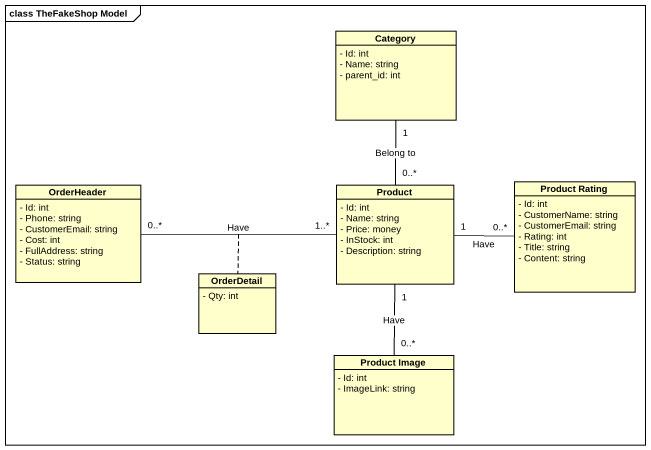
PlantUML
@startuml
mainframe class TheFakeShop Model
hide circle
hide empty members
skinparam classAttributeIconSize 0
class Category {
  - Id: int
  - Name: string
  - parent_id: int
}
class OrderHeader {
  - Id: int
  - Phone: string
  - CustomerEmail: string
  - Cost: int
  - FullAddress: string
  - Status: string
}
class Product {
  - Id: int
  - Name: string
  - Price: money
  - InStock: int
  - Description: string
}
class "Product Rating" as Product_Rating {
  - Id: int
  - CustomerName: string
  - CustomerEmail: string
  - Rating: int
  - Title: string
  - Content: string
}
class OrderDetail {
  - Qty: int
}
class "Product Image" as Product_Image {
  - Id: int
  - ImageLink: string
}
Category "1" -- "0..*" Product : Belong to
Product "1..*" -left- "0..*" OrderHeader : Have
(Product, OrderHeader) .. OrderDetail
Product "1" -right- "0..*" Product_Rating : Have
Product "1" -- "0..*" Product_Image : Have
@enduml
